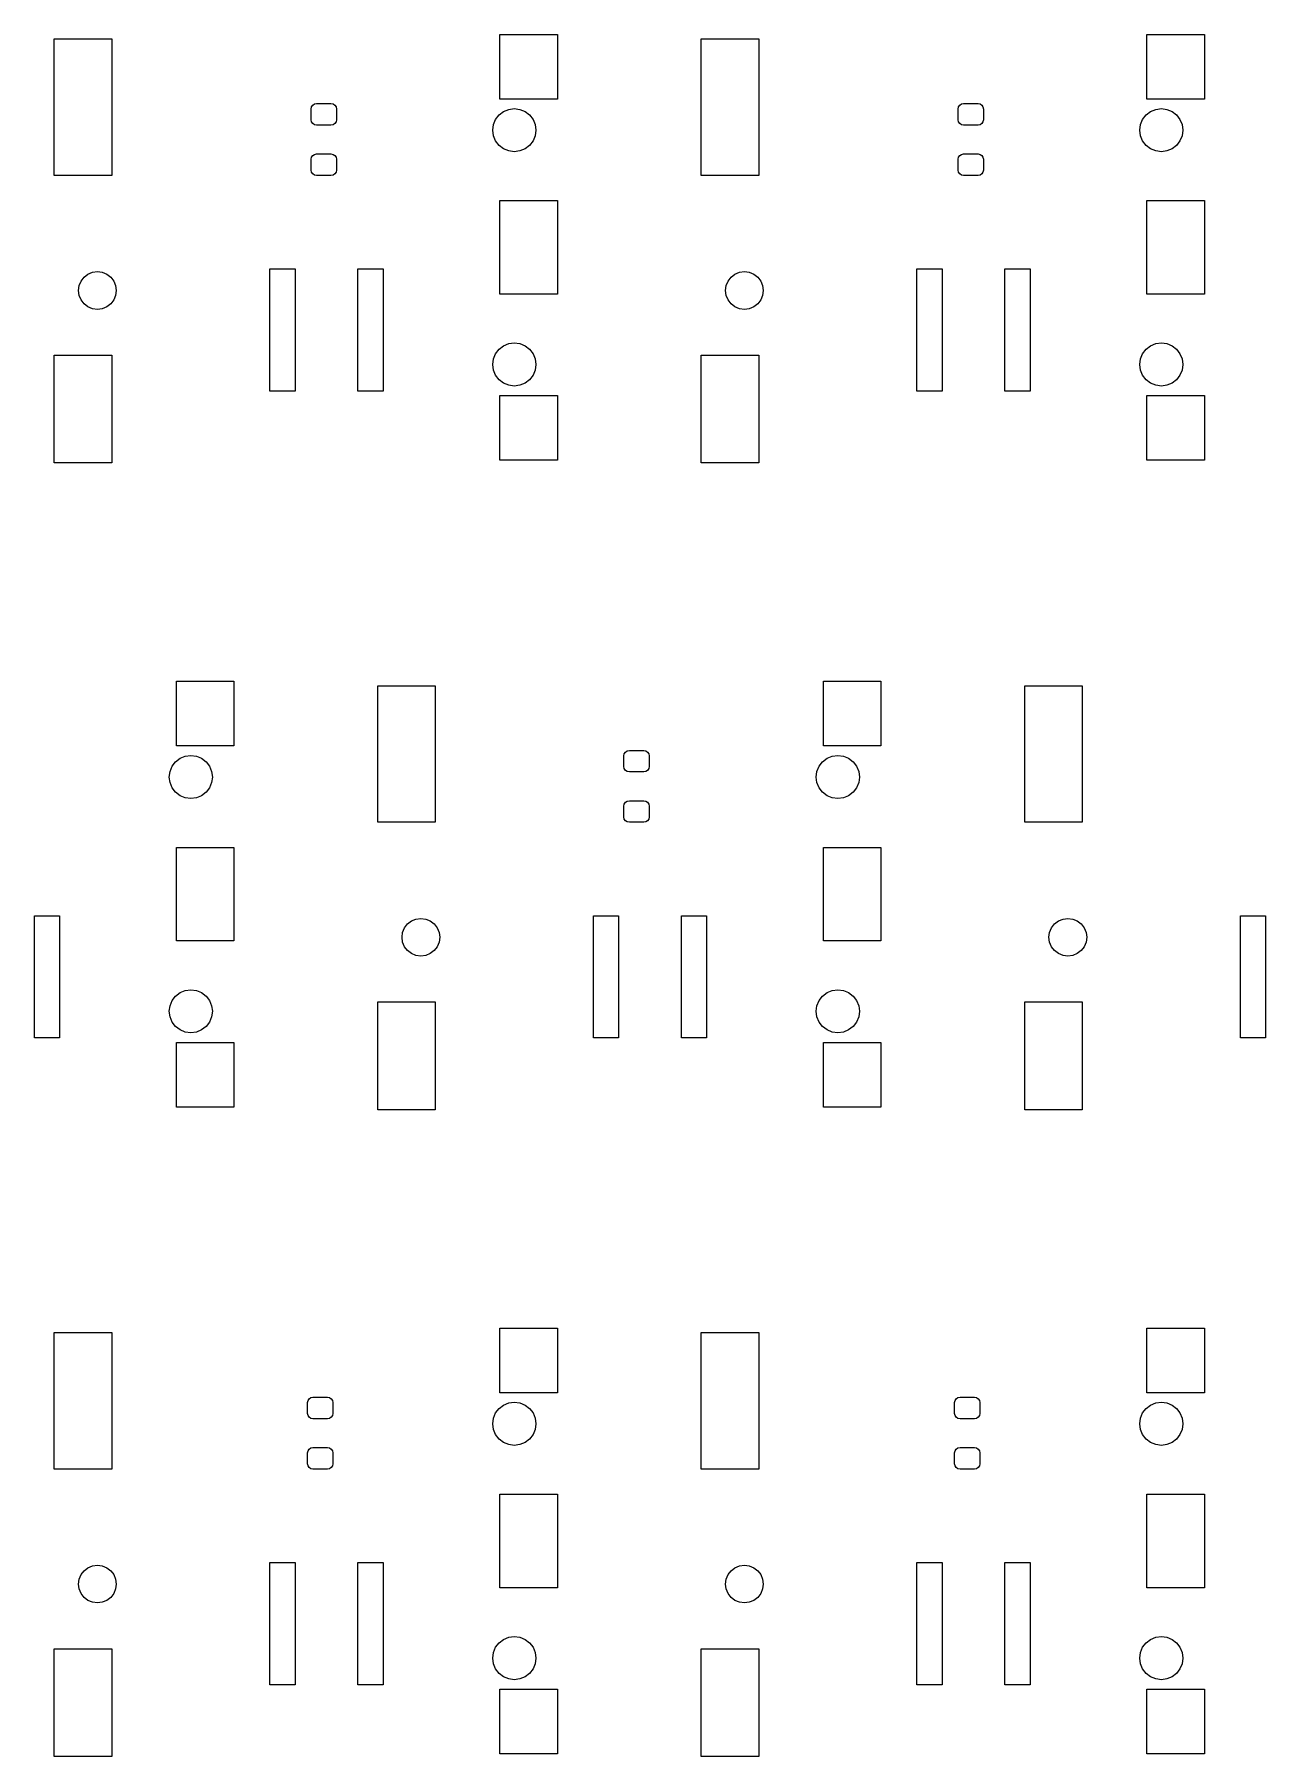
# Model space of a CAD drawing. Extents: x 0.7 to 11, y -6.1 to -1.6.
# Drawn here: x 4.656 to 6.004, y -3.63 to -1.743 of the extents above; entities that cross this region are included whole.
import ezdxf

# ---------------------------------------------------------------- set-up
doc = ezdxf.new("R2010")
doc.units = 0
doc.header["$MEASUREMENT"] = 0
doc.layers.add('BLACK', color=7, linetype='CONTINUOUS')

msp = doc.modelspace()

# ---------------------------------------------------------------- linework, layer by layer
at = {"layer": 'BLACK', "linetype": 'CONTINUOUS'}
for p, q in [((4.6772, -1.8976), (4.6772, -1.748)), ((4.6772, -1.748), (4.7402, -1.748)), ((4.7402, -1.748), (4.7402, -1.8976)), ((5.1654, -1.814), (5.1654, -1.7431)), ((5.1654, -1.7431), (5.2283, -1.7431)), ((5.2283, -1.7431), (5.2283, -1.814)), ((5.3858, -1.8976), (5.3858, -1.748)), ((5.3858, -1.748), (5.4488, -1.748)), ((5.4488, -1.748), (5.4488, -1.8976)), ((5.874, -1.814), (5.874, -1.7431)), ((5.874, -1.7431), (5.937, -1.7431)), ((5.937, -1.7431), (5.937, -1.814)), ((4.9587, -1.8248), (4.9591, -1.8225)), ((4.9587, -1.8366), (4.9587, -1.8248)), ((4.9591, -1.8225), (4.9604, -1.8206)), ((4.9604, -1.8206), (4.9623, -1.8193)), ((4.9623, -1.8193), (4.9646, -1.8189)), ((4.9646, -1.8189), (4.9803, -1.8189)), ((4.9803, -1.8189), (4.9826, -1.8193)), ((4.9826, -1.8193), (4.9845, -1.8206)), ((4.9845, -1.8206), (4.9858, -1.8225)), ((4.9858, -1.8225), (4.9862, -1.8248)), ((4.9862, -1.8248), (4.9862, -1.8366)), ((5.1644, -1.8313), (5.1693, -1.8276)), ((5.2283, -1.814), (5.1654, -1.814)), ((5.1693, -1.8276), (5.175, -1.8252)), ((5.175, -1.8252), (5.1811, -1.8244)), ((5.1811, -1.8244), (5.1872, -1.8252)), ((5.1872, -1.8252), (5.1929, -1.8276)), ((5.1929, -1.8276), (5.1978, -1.8313)), ((5.6673, -1.8248), (5.6678, -1.8225)), ((5.6673, -1.8366), (5.6673, -1.8248)), ((5.6678, -1.8225), (5.6691, -1.8206)), ((5.6691, -1.8206), (5.671, -1.8193)), ((5.671, -1.8193), (5.6732, -1.8189)), ((5.6732, -1.8189), (5.689, -1.8189)), ((5.689, -1.8189), (5.6912, -1.8193)), ((5.6912, -1.8193), (5.6932, -1.8206)), ((5.6932, -1.8206), (5.6944, -1.8225)), ((5.6944, -1.8225), (5.6949, -1.8248)), ((5.6949, -1.8248), (5.6949, -1.8366)), ((5.8731, -1.8313), (5.878, -1.8276)), ((5.937, -1.814), (5.874, -1.814)), ((5.878, -1.8276), (5.8836, -1.8252)), ((5.8836, -1.8252), (5.8898, -1.8244)), ((5.8898, -1.8244), (5.8959, -1.8252)), ((5.8959, -1.8252), (5.9016, -1.8276)), ((5.9016, -1.8276), (5.9065, -1.8313)), ((4.9591, -1.8389), (4.9587, -1.8366)), ((4.9604, -1.8408), (4.9591, -1.8389)), ((4.9623, -1.8421), (4.9604, -1.8408)), ((4.9646, -1.8425), (4.9623, -1.8421)), ((4.9803, -1.8425), (4.9646, -1.8425)), ((4.9826, -1.8421), (4.9803, -1.8425)), ((4.9845, -1.8408), (4.9826, -1.8421)), ((4.9858, -1.8389), (4.9845, -1.8408)), ((4.9862, -1.8366), (4.9858, -1.8389)), ((5.1575, -1.848), (5.1583, -1.8419)), ((5.1583, -1.8541), (5.1575, -1.848)), ((5.1583, -1.8419), (5.1606, -1.8362)), ((5.1606, -1.8362), (5.1644, -1.8313)), ((5.1978, -1.8313), (5.2016, -1.8362)), ((5.2016, -1.8362), (5.2039, -1.8419)), ((5.2039, -1.8419), (5.2047, -1.848)), ((5.2047, -1.848), (5.2039, -1.8541)), ((5.6678, -1.8389), (5.6673, -1.8366)), ((5.6691, -1.8408), (5.6678, -1.8389)), ((5.671, -1.8421), (5.6691, -1.8408)), ((5.6732, -1.8425), (5.671, -1.8421)), ((5.689, -1.8425), (5.6732, -1.8425)), ((5.6912, -1.8421), (5.689, -1.8425)), ((5.6932, -1.8408), (5.6912, -1.8421)), ((5.6944, -1.8389), (5.6932, -1.8408)), ((5.6949, -1.8366), (5.6944, -1.8389)), ((5.8661, -1.848), (5.8669, -1.8419)), ((5.8669, -1.8541), (5.8661, -1.848)), ((5.8669, -1.8419), (5.8693, -1.8362)), ((5.8693, -1.8362), (5.8731, -1.8313)), ((5.9065, -1.8313), (5.9102, -1.8362)), ((5.9102, -1.8362), (5.9126, -1.8419)), ((5.9126, -1.8419), (5.9134, -1.848)), ((5.9134, -1.848), (5.9126, -1.8541)), ((5.1606, -1.8598), (5.1583, -1.8541)), ((5.1644, -1.8647), (5.1606, -1.8598)), ((5.1693, -1.8685), (5.1644, -1.8647)), ((5.1978, -1.8647), (5.1929, -1.8685)), ((5.2016, -1.8598), (5.1978, -1.8647)), ((5.2039, -1.8541), (5.2016, -1.8598)), ((5.8693, -1.8598), (5.8669, -1.8541)), ((5.8731, -1.8647), (5.8693, -1.8598)), ((5.878, -1.8685), (5.8731, -1.8647)), ((5.9065, -1.8647), (5.9016, -1.8685)), ((5.9102, -1.8598), (5.9065, -1.8647)), ((5.9126, -1.8541), (5.9102, -1.8598)), ((4.9587, -1.8799), (4.9591, -1.8777)), ((4.9587, -1.8917), (4.9587, -1.8799)), ((4.9591, -1.8777), (4.9604, -1.8757)), ((4.9604, -1.8757), (4.9623, -1.8745)), ((4.9623, -1.8745), (4.9646, -1.874)), ((4.9646, -1.874), (4.9803, -1.874)), ((4.9803, -1.874), (4.9826, -1.8745)), ((4.9826, -1.8745), (4.9845, -1.8757)), ((4.9845, -1.8757), (4.9858, -1.8777)), ((4.9858, -1.8777), (4.9862, -1.8799)), ((4.9862, -1.8799), (4.9862, -1.8917)), ((5.175, -1.8708), (5.1693, -1.8685)), ((5.1811, -1.8717), (5.175, -1.8708)), ((5.1872, -1.8708), (5.1811, -1.8717)), ((5.1929, -1.8685), (5.1872, -1.8708)), ((5.6673, -1.8799), (5.6678, -1.8777)), ((5.6673, -1.8917), (5.6673, -1.8799)), ((5.6678, -1.8777), (5.6691, -1.8757)), ((5.6691, -1.8757), (5.671, -1.8745)), ((5.671, -1.8745), (5.6732, -1.874)), ((5.6732, -1.874), (5.689, -1.874)), ((5.689, -1.874), (5.6912, -1.8745)), ((5.6912, -1.8745), (5.6932, -1.8757)), ((5.6932, -1.8757), (5.6944, -1.8777)), ((5.6944, -1.8777), (5.6949, -1.8799)), ((5.6949, -1.8799), (5.6949, -1.8917)), ((5.8836, -1.8708), (5.878, -1.8685)), ((5.8898, -1.8717), (5.8836, -1.8708)), ((5.8959, -1.8708), (5.8898, -1.8717)), ((5.9016, -1.8685), (5.8959, -1.8708)), ((4.7402, -1.8976), (4.6772, -1.8976)), ((4.9591, -1.894), (4.9587, -1.8917)), ((4.9604, -1.8959), (4.9591, -1.894)), ((4.9623, -1.8972), (4.9604, -1.8959)), ((4.9646, -1.8976), (4.9623, -1.8972)), ((4.9803, -1.8976), (4.9646, -1.8976)), ((4.9826, -1.8972), (4.9803, -1.8976)), ((4.9845, -1.8959), (4.9826, -1.8972)), ((4.9858, -1.894), (4.9845, -1.8959)), ((4.9862, -1.8917), (4.9858, -1.894)), ((5.4488, -1.8976), (5.3858, -1.8976)), ((5.6678, -1.894), (5.6673, -1.8917)), ((5.6691, -1.8959), (5.6678, -1.894)), ((5.671, -1.8972), (5.6691, -1.8959)), ((5.6732, -1.8976), (5.671, -1.8972)), ((5.689, -1.8976), (5.6732, -1.8976)), ((5.6912, -1.8972), (5.689, -1.8976)), ((5.6932, -1.8959), (5.6912, -1.8972)), ((5.6944, -1.894), (5.6932, -1.8959)), ((5.6949, -1.8917), (5.6944, -1.894)), ((5.1654, -2.0276), (5.1654, -1.9252)), ((5.1654, -1.9252), (5.2283, -1.9252)), ((5.2283, -1.9252), (5.2283, -2.0276)), ((5.874, -2.0276), (5.874, -1.9252)), ((5.874, -1.9252), (5.937, -1.9252)), ((5.937, -1.9252), (5.937, -2.0276)), ((4.9134, -2.1339), (4.9134, -2)), ((4.9134, -2), (4.9409, -2)), ((4.9409, -2), (4.9409, -2.1339)), ((5.0098, -2.1339), (5.0098, -2)), ((5.0098, -2), (5.0374, -2)), ((5.0374, -2), (5.0374, -2.1339)), ((5.622, -2.1339), (5.622, -2)), ((5.622, -2), (5.6496, -2)), ((5.6496, -2), (5.6496, -2.1339)), ((5.7185, -2.1339), (5.7185, -2)), ((5.7185, -2), (5.7461, -2)), ((5.7461, -2), (5.7461, -2.1339)), ((4.7037, -2.0236), (4.7044, -2.0183)), ((4.7044, -2.0183), (4.7065, -2.0133)), ((4.7065, -2.0133), (4.7098, -2.009)), ((4.7098, -2.009), (4.7141, -2.0057)), ((4.7141, -2.0057), (4.7191, -2.0037)), ((4.7191, -2.0037), (4.7244, -2.003)), ((4.7244, -2.003), (4.7298, -2.0037)), ((4.7298, -2.0037), (4.7347, -2.0057)), ((4.7347, -2.0057), (4.739, -2.009)), ((4.739, -2.009), (4.7423, -2.0133)), ((4.7423, -2.0133), (4.7444, -2.0183)), ((4.7444, -2.0183), (4.7451, -2.0236)), ((5.4124, -2.0236), (5.4131, -2.0183)), ((5.4131, -2.0183), (5.4152, -2.0133)), ((5.4152, -2.0133), (5.4185, -2.009)), ((5.4185, -2.009), (5.4227, -2.0057)), ((5.4227, -2.0057), (5.4277, -2.0037)), ((5.4277, -2.0037), (5.4331, -2.003)), ((5.4331, -2.003), (5.4384, -2.0037)), ((5.4384, -2.0037), (5.4434, -2.0057)), ((5.4434, -2.0057), (5.4477, -2.009)), ((5.4477, -2.009), (5.451, -2.0133)), ((5.451, -2.0133), (5.453, -2.0183)), ((5.453, -2.0183), (5.4537, -2.0236)), ((4.7044, -2.029), (4.7037, -2.0236)), ((4.7065, -2.034), (4.7044, -2.029)), ((4.7098, -2.0382), (4.7065, -2.034)), ((4.7423, -2.034), (4.739, -2.0382)), ((4.7444, -2.029), (4.7423, -2.034)), ((4.7451, -2.0236), (4.7444, -2.029)), ((5.2283, -2.0276), (5.1654, -2.0276)), ((5.4131, -2.029), (5.4124, -2.0236)), ((5.4152, -2.034), (5.4131, -2.029)), ((5.4185, -2.0382), (5.4152, -2.034)), ((5.451, -2.034), (5.4477, -2.0382)), ((5.453, -2.029), (5.451, -2.034)), ((5.4537, -2.0236), (5.453, -2.029)), ((5.937, -2.0276), (5.874, -2.0276)), ((4.7141, -2.0415), (4.7098, -2.0382)), ((4.7191, -2.0436), (4.7141, -2.0415)), ((4.7244, -2.0443), (4.7191, -2.0436)), ((4.7298, -2.0436), (4.7244, -2.0443)), ((4.7347, -2.0415), (4.7298, -2.0436)), ((4.739, -2.0382), (4.7347, -2.0415)), ((5.4227, -2.0415), (5.4185, -2.0382)), ((5.4277, -2.0436), (5.4227, -2.0415)), ((5.4331, -2.0443), (5.4277, -2.0436)), ((5.4384, -2.0436), (5.4331, -2.0443)), ((5.4434, -2.0415), (5.4384, -2.0436)), ((5.4477, -2.0382), (5.4434, -2.0415)), ((5.1583, -2.0986), (5.1606, -2.0929)), ((5.1606, -2.0929), (5.1644, -2.088)), ((5.1644, -2.088), (5.1693, -2.0843)), ((5.1693, -2.0843), (5.175, -2.0819)), ((5.175, -2.0819), (5.1811, -2.0811)), ((5.1811, -2.0811), (5.1872, -2.0819)), ((5.1872, -2.0819), (5.1929, -2.0843)), ((5.1929, -2.0843), (5.1978, -2.088)), ((5.1978, -2.088), (5.2016, -2.0929)), ((5.2016, -2.0929), (5.2039, -2.0986)), ((5.8669, -2.0986), (5.8693, -2.0929)), ((5.8693, -2.0929), (5.8731, -2.088)), ((5.8731, -2.088), (5.878, -2.0843)), ((5.878, -2.0843), (5.8836, -2.0819)), ((5.8836, -2.0819), (5.8898, -2.0811)), ((5.8898, -2.0811), (5.8959, -2.0819)), ((5.8959, -2.0819), (5.9016, -2.0843)), ((5.9016, -2.0843), (5.9065, -2.088)), ((5.9065, -2.088), (5.9102, -2.0929)), ((5.9102, -2.0929), (5.9126, -2.0986)), ((4.6772, -2.2126), (4.6772, -2.0945)), ((4.6772, -2.0945), (4.7402, -2.0945)), ((4.7402, -2.0945), (4.7402, -2.2126)), ((5.1575, -2.1047), (5.1583, -2.0986)), ((5.1583, -2.1108), (5.1575, -2.1047)), ((5.1606, -2.1165), (5.1583, -2.1108)), ((5.2039, -2.1108), (5.2016, -2.1165)), ((5.2039, -2.0986), (5.2047, -2.1047)), ((5.2047, -2.1047), (5.2039, -2.1108)), ((5.3858, -2.2126), (5.3858, -2.0945)), ((5.3858, -2.0945), (5.4488, -2.0945)), ((5.4488, -2.0945), (5.4488, -2.2126)), ((5.8661, -2.1047), (5.8669, -2.0986)), ((5.8669, -2.1108), (5.8661, -2.1047)), ((5.8693, -2.1165), (5.8669, -2.1108)), ((5.9126, -2.1108), (5.9102, -2.1165)), ((5.9126, -2.0986), (5.9134, -2.1047)), ((5.9134, -2.1047), (5.9126, -2.1108)), ((5.1644, -2.1214), (5.1606, -2.1165)), ((5.1693, -2.1252), (5.1644, -2.1214)), ((5.175, -2.1275), (5.1693, -2.1252)), ((5.1811, -2.1283), (5.175, -2.1275)), ((5.1872, -2.1275), (5.1811, -2.1283)), ((5.1929, -2.1252), (5.1872, -2.1275)), ((5.1978, -2.1214), (5.1929, -2.1252)), ((5.2016, -2.1165), (5.1978, -2.1214)), ((5.8731, -2.1214), (5.8693, -2.1165)), ((5.878, -2.1252), (5.8731, -2.1214)), ((5.8836, -2.1275), (5.878, -2.1252)), ((5.8898, -2.1283), (5.8836, -2.1275)), ((5.8959, -2.1275), (5.8898, -2.1283)), ((5.9016, -2.1252), (5.8959, -2.1275)), ((5.9065, -2.1214), (5.9016, -2.1252)), ((5.9102, -2.1165), (5.9065, -2.1214)), ((4.9409, -2.1339), (4.9134, -2.1339)), ((5.0374, -2.1339), (5.0098, -2.1339)), ((5.1654, -2.2096), (5.1654, -2.1388)), ((5.1654, -2.1388), (5.2283, -2.1388)), ((5.2283, -2.1388), (5.2283, -2.2096)), ((5.6496, -2.1339), (5.622, -2.1339)), ((5.7461, -2.1339), (5.7185, -2.1339)), ((5.874, -2.2096), (5.874, -2.1388)), ((5.874, -2.1388), (5.937, -2.1388)), ((5.937, -2.1388), (5.937, -2.2096)), ((4.7402, -2.2126), (4.6772, -2.2126)), ((5.2283, -2.2096), (5.1654, -2.2096)), ((5.4488, -2.2126), (5.3858, -2.2126)), ((5.937, -2.2096), (5.874, -2.2096)), ((4.811, -2.5226), (4.811, -2.4518)), ((4.811, -2.4518), (4.874, -2.4518)), ((4.874, -2.4518), (4.874, -2.5226)), ((5.5197, -2.5226), (5.5197, -2.4518)), ((5.5197, -2.4518), (5.5827, -2.4518)), ((5.5827, -2.4518), (5.5827, -2.5226)), ((5.0315, -2.6063), (5.0315, -2.4567)), ((5.0315, -2.4567), (5.0945, -2.4567)), ((5.0945, -2.4567), (5.0945, -2.6063)), ((5.7402, -2.6063), (5.7402, -2.4567)), ((5.7402, -2.4567), (5.8031, -2.4567)), ((5.8031, -2.4567), (5.8031, -2.6063)), ((4.874, -2.5226), (4.811, -2.5226)), ((5.3029, -2.5293), (5.3048, -2.528)), ((5.3048, -2.528), (5.3071, -2.5276)), ((5.3071, -2.5276), (5.3228, -2.5276)), ((5.3228, -2.5276), (5.3251, -2.528)), ((5.3251, -2.528), (5.327, -2.5293)), ((5.5827, -2.5226), (5.5197, -2.5226)), ((4.804, -2.5506), (4.8063, -2.5449)), ((4.8063, -2.5449), (4.8101, -2.54)), ((4.8101, -2.54), (4.815, -2.5362)), ((4.815, -2.5362), (4.8207, -2.5339)), ((4.8207, -2.5339), (4.8268, -2.5331)), ((4.8268, -2.5331), (4.8329, -2.5339)), ((4.8329, -2.5339), (4.8386, -2.5362)), ((4.8386, -2.5362), (4.8435, -2.54)), ((4.8435, -2.54), (4.8472, -2.5449)), ((4.8472, -2.5449), (4.8496, -2.5506)), ((5.3012, -2.5335), (5.3016, -2.5312)), ((5.3012, -2.5453), (5.3012, -2.5335)), ((5.3016, -2.5475), (5.3012, -2.5453)), ((5.3016, -2.5312), (5.3029, -2.5293)), ((5.327, -2.5293), (5.3283, -2.5312)), ((5.3283, -2.5312), (5.3287, -2.5335)), ((5.3287, -2.5453), (5.3283, -2.5475)), ((5.3287, -2.5335), (5.3287, -2.5453)), ((5.5126, -2.5506), (5.515, -2.5449)), ((5.515, -2.5449), (5.5187, -2.54)), ((5.5187, -2.54), (5.5236, -2.5362)), ((5.5236, -2.5362), (5.5293, -2.5339)), ((5.5293, -2.5339), (5.5354, -2.5331)), ((5.5354, -2.5331), (5.5415, -2.5339)), ((5.5415, -2.5339), (5.5472, -2.5362)), ((5.5472, -2.5362), (5.5521, -2.54)), ((5.5521, -2.54), (5.5559, -2.5449)), ((5.5559, -2.5449), (5.5583, -2.5506)), ((4.8031, -2.5567), (4.804, -2.5506)), ((4.804, -2.5628), (4.8031, -2.5567)), ((4.8063, -2.5685), (4.804, -2.5628)), ((4.8496, -2.5628), (4.8472, -2.5685)), ((4.8496, -2.5506), (4.8504, -2.5567)), ((4.8504, -2.5567), (4.8496, -2.5628)), ((5.3029, -2.5495), (5.3016, -2.5475)), ((5.3048, -2.5507), (5.3029, -2.5495)), ((5.3071, -2.5512), (5.3048, -2.5507)), ((5.3228, -2.5512), (5.3071, -2.5512)), ((5.3251, -2.5507), (5.3228, -2.5512)), ((5.327, -2.5495), (5.3251, -2.5507)), ((5.3283, -2.5475), (5.327, -2.5495)), ((5.5118, -2.5567), (5.5126, -2.5506)), ((5.5126, -2.5628), (5.5118, -2.5567)), ((5.515, -2.5685), (5.5126, -2.5628)), ((5.5583, -2.5628), (5.5559, -2.5685)), ((5.5583, -2.5506), (5.5591, -2.5567)), ((5.5591, -2.5567), (5.5583, -2.5628)), ((4.8101, -2.5734), (4.8063, -2.5685)), ((4.815, -2.5772), (4.8101, -2.5734)), ((4.8207, -2.5795), (4.815, -2.5772)), ((4.8268, -2.5803), (4.8207, -2.5795)), ((4.8329, -2.5795), (4.8268, -2.5803)), ((4.8386, -2.5772), (4.8329, -2.5795)), ((4.8435, -2.5734), (4.8386, -2.5772)), ((4.8472, -2.5685), (4.8435, -2.5734)), ((5.3016, -2.5863), (5.3029, -2.5844)), ((5.3029, -2.5844), (5.3048, -2.5831)), ((5.3048, -2.5831), (5.3071, -2.5827)), ((5.3071, -2.5827), (5.3228, -2.5827)), ((5.3228, -2.5827), (5.3251, -2.5831)), ((5.3251, -2.5831), (5.327, -2.5844)), ((5.327, -2.5844), (5.3283, -2.5863)), ((5.5187, -2.5734), (5.515, -2.5685)), ((5.5236, -2.5772), (5.5187, -2.5734)), ((5.5293, -2.5795), (5.5236, -2.5772)), ((5.5354, -2.5803), (5.5293, -2.5795)), ((5.5415, -2.5795), (5.5354, -2.5803)), ((5.5472, -2.5772), (5.5415, -2.5795)), ((5.5521, -2.5734), (5.5472, -2.5772)), ((5.5559, -2.5685), (5.5521, -2.5734)), ((5.3012, -2.5886), (5.3016, -2.5863)), ((5.3012, -2.6004), (5.3012, -2.5886)), ((5.3016, -2.6027), (5.3012, -2.6004)), ((5.3029, -2.6046), (5.3016, -2.6027)), ((5.3283, -2.6027), (5.327, -2.6046)), ((5.3283, -2.5863), (5.3287, -2.5886)), ((5.3287, -2.6004), (5.3283, -2.6027)), ((5.3287, -2.5886), (5.3287, -2.6004)), ((5.0945, -2.6063), (5.0315, -2.6063)), ((5.3048, -2.6058), (5.3029, -2.6046)), ((5.3071, -2.6063), (5.3048, -2.6058)), ((5.3228, -2.6063), (5.3071, -2.6063)), ((5.3251, -2.6058), (5.3228, -2.6063)), ((5.327, -2.6046), (5.3251, -2.6058)), ((5.8031, -2.6063), (5.7402, -2.6063)), ((4.811, -2.7362), (4.811, -2.6339)), ((4.811, -2.6339), (4.874, -2.6339)), ((4.874, -2.6339), (4.874, -2.7362)), ((5.5197, -2.7362), (5.5197, -2.6339)), ((5.5197, -2.6339), (5.5827, -2.6339)), ((5.5827, -2.6339), (5.5827, -2.7362)), ((4.6555, -2.8425), (4.6555, -2.7087)), ((4.6555, -2.7087), (4.6831, -2.7087)), ((4.6831, -2.7087), (4.6831, -2.8425)), ((5.0641, -2.7177), (5.0684, -2.7144)), ((5.0684, -2.7144), (5.0734, -2.7123)), ((5.0734, -2.7123), (5.0787, -2.7116)), ((5.0787, -2.7116), (5.0841, -2.7123)), ((5.0841, -2.7123), (5.0891, -2.7144)), ((5.0891, -2.7144), (5.0934, -2.7177)), ((5.2677, -2.8425), (5.2677, -2.7087)), ((5.2677, -2.7087), (5.2953, -2.7087)), ((5.2953, -2.7087), (5.2953, -2.8425)), ((5.3642, -2.8425), (5.3642, -2.7087)), ((5.3642, -2.7087), (5.3917, -2.7087)), ((5.3917, -2.7087), (5.3917, -2.8425)), ((5.7728, -2.7177), (5.7771, -2.7144)), ((5.7771, -2.7144), (5.7821, -2.7123)), ((5.7821, -2.7123), (5.7874, -2.7116)), ((5.7874, -2.7116), (5.7928, -2.7123)), ((5.7928, -2.7123), (5.7977, -2.7144)), ((5.7977, -2.7144), (5.802, -2.7177)), ((5.9764, -2.8425), (5.9764, -2.7087)), ((5.9764, -2.7087), (6.0039, -2.7087)), ((6.0039, -2.7087), (6.0039, -2.8425)), ((5.0581, -2.7323), (5.0588, -2.7269)), ((5.0588, -2.7376), (5.0581, -2.7323)), ((5.0588, -2.7269), (5.0608, -2.7219)), ((5.0608, -2.7219), (5.0641, -2.7177)), ((5.0934, -2.7177), (5.0966, -2.7219)), ((5.0966, -2.7219), (5.0987, -2.7269)), ((5.0987, -2.7269), (5.0994, -2.7323)), ((5.0994, -2.7323), (5.0987, -2.7376)), ((5.7667, -2.7323), (5.7674, -2.7269)), ((5.7674, -2.7376), (5.7667, -2.7323)), ((5.7674, -2.7269), (5.7695, -2.7219)), ((5.7695, -2.7219), (5.7728, -2.7177)), ((5.802, -2.7177), (5.8053, -2.7219)), ((5.8053, -2.7219), (5.8074, -2.7269)), ((5.8074, -2.7269), (5.8081, -2.7323)), ((5.8081, -2.7323), (5.8074, -2.7376)), ((4.874, -2.7362), (4.811, -2.7362)), ((5.0608, -2.7426), (5.0588, -2.7376)), ((5.0641, -2.7469), (5.0608, -2.7426)), ((5.0684, -2.7502), (5.0641, -2.7469)), ((5.0734, -2.7522), (5.0684, -2.7502)), ((5.0787, -2.753), (5.0734, -2.7522)), ((5.0841, -2.7522), (5.0787, -2.753)), ((5.0891, -2.7502), (5.0841, -2.7522)), ((5.0934, -2.7469), (5.0891, -2.7502)), ((5.0966, -2.7426), (5.0934, -2.7469)), ((5.0987, -2.7376), (5.0966, -2.7426)), ((5.5827, -2.7362), (5.5197, -2.7362)), ((5.7695, -2.7426), (5.7674, -2.7376)), ((5.7728, -2.7469), (5.7695, -2.7426)), ((5.7771, -2.7502), (5.7728, -2.7469)), ((5.7821, -2.7522), (5.7771, -2.7502)), ((5.7874, -2.753), (5.7821, -2.7522)), ((5.7928, -2.7522), (5.7874, -2.753)), ((5.7977, -2.7502), (5.7928, -2.7522)), ((5.802, -2.7469), (5.7977, -2.7502)), ((5.8053, -2.7426), (5.802, -2.7469)), ((5.8074, -2.7376), (5.8053, -2.7426)), ((4.815, -2.7929), (4.8207, -2.7906)), ((4.8207, -2.7906), (4.8268, -2.7898)), ((4.8268, -2.7898), (4.8329, -2.7906)), ((4.8329, -2.7906), (4.8386, -2.7929)), ((5.5236, -2.7929), (5.5293, -2.7906)), ((5.5293, -2.7906), (5.5354, -2.7898)), ((5.5354, -2.7898), (5.5415, -2.7906)), ((5.5415, -2.7906), (5.5472, -2.7929)), ((4.8031, -2.8134), (4.804, -2.8073)), ((4.804, -2.8073), (4.8063, -2.8016)), ((4.8063, -2.8016), (4.8101, -2.7967)), ((4.8101, -2.7967), (4.815, -2.7929)), ((4.8386, -2.7929), (4.8435, -2.7967)), ((4.8435, -2.7967), (4.8472, -2.8016)), ((4.8472, -2.8016), (4.8496, -2.8073)), ((4.8496, -2.8073), (4.8504, -2.8134)), ((5.0315, -2.9213), (5.0315, -2.8031)), ((5.0315, -2.8031), (5.0945, -2.8031)), ((5.0945, -2.8031), (5.0945, -2.9213)), ((5.5118, -2.8134), (5.5126, -2.8073)), ((5.5126, -2.8073), (5.515, -2.8016)), ((5.515, -2.8016), (5.5187, -2.7967)), ((5.5187, -2.7967), (5.5236, -2.7929)), ((5.5472, -2.7929), (5.5521, -2.7967)), ((5.5521, -2.7967), (5.5559, -2.8016)), ((5.5559, -2.8016), (5.5583, -2.8073)), ((5.5583, -2.8073), (5.5591, -2.8134)), ((5.7402, -2.9213), (5.7402, -2.8031)), ((5.7402, -2.8031), (5.8031, -2.8031)), ((5.8031, -2.8031), (5.8031, -2.9213)), ((4.804, -2.8195), (4.8031, -2.8134)), ((4.8063, -2.8252), (4.804, -2.8195)), ((4.8101, -2.8301), (4.8063, -2.8252)), ((4.815, -2.8338), (4.8101, -2.8301)), ((4.8435, -2.8301), (4.8386, -2.8338)), ((4.8472, -2.8252), (4.8435, -2.8301)), ((4.8496, -2.8195), (4.8472, -2.8252)), ((4.8504, -2.8134), (4.8496, -2.8195)), ((5.5126, -2.8195), (5.5118, -2.8134)), ((5.515, -2.8252), (5.5126, -2.8195)), ((5.5187, -2.8301), (5.515, -2.8252)), ((5.5236, -2.8338), (5.5187, -2.8301)), ((5.5521, -2.8301), (5.5472, -2.8338)), ((5.5559, -2.8252), (5.5521, -2.8301)), ((5.5583, -2.8195), (5.5559, -2.8252)), ((5.5591, -2.8134), (5.5583, -2.8195)), ((4.6831, -2.8425), (4.6555, -2.8425)), ((4.811, -2.9183), (4.811, -2.8474)), ((4.811, -2.8474), (4.874, -2.8474)), ((4.8207, -2.8362), (4.815, -2.8338)), ((4.8268, -2.837), (4.8207, -2.8362)), ((4.8329, -2.8362), (4.8268, -2.837)), ((4.8386, -2.8338), (4.8329, -2.8362)), ((4.874, -2.8474), (4.874, -2.9183)), ((5.2953, -2.8425), (5.2677, -2.8425)), ((5.3917, -2.8425), (5.3642, -2.8425)), ((5.5197, -2.9183), (5.5197, -2.8474)), ((5.5197, -2.8474), (5.5827, -2.8474)), ((5.5293, -2.8362), (5.5236, -2.8338)), ((5.5354, -2.837), (5.5293, -2.8362)), ((5.5415, -2.8362), (5.5354, -2.837)), ((5.5472, -2.8338), (5.5415, -2.8362)), ((5.5827, -2.8474), (5.5827, -2.9183)), ((6.0039, -2.8425), (5.9764, -2.8425)), ((4.874, -2.9183), (4.811, -2.9183)), ((5.0945, -2.9213), (5.0315, -2.9213)), ((5.5827, -2.9183), (5.5197, -2.9183)), ((5.8031, -2.9213), (5.7402, -2.9213)), ((4.6772, -3.315), (4.6772, -3.1654)), ((4.6772, -3.1654), (4.7402, -3.1654)), ((4.7402, -3.1654), (4.7402, -3.315)), ((5.1654, -3.2313), (5.1654, -3.1604)), ((5.1654, -3.1604), (5.2283, -3.1604)), ((5.2283, -3.1604), (5.2283, -3.2313)), ((5.3858, -3.315), (5.3858, -3.1654)), ((5.3858, -3.1654), (5.4488, -3.1654)), ((5.4488, -3.1654), (5.4488, -3.315)), ((5.874, -3.2313), (5.874, -3.1604)), ((5.874, -3.1604), (5.937, -3.1604)), ((5.937, -3.1604), (5.937, -3.2313)), ((4.9547, -3.2421), (4.9552, -3.2399)), ((4.9547, -3.2539), (4.9547, -3.2421)), ((4.9552, -3.2399), (4.9565, -3.238)), ((4.9565, -3.238), (4.9584, -3.2367)), ((4.9584, -3.2367), (4.9606, -3.2362)), ((4.9606, -3.2362), (4.9764, -3.2362)), ((4.9764, -3.2362), (4.9786, -3.2367)), ((4.9786, -3.2367), (4.9806, -3.238)), ((4.9806, -3.238), (4.9818, -3.2399)), ((4.9818, -3.2399), (4.9823, -3.2421)), ((4.9823, -3.2421), (4.9823, -3.2539)), ((5.1644, -3.2487), (5.1693, -3.2449)), ((5.2283, -3.2313), (5.1654, -3.2313)), ((5.1693, -3.2449), (5.175, -3.2425)), ((5.175, -3.2425), (5.1811, -3.2417)), ((5.1811, -3.2417), (5.1872, -3.2425)), ((5.1872, -3.2425), (5.1929, -3.2449)), ((5.1929, -3.2449), (5.1978, -3.2487)), ((5.6634, -3.2421), (5.6638, -3.2399)), ((5.6634, -3.2539), (5.6634, -3.2421)), ((5.6638, -3.2399), (5.6651, -3.238)), ((5.6651, -3.238), (5.667, -3.2367)), ((5.667, -3.2367), (5.6693, -3.2362)), ((5.6693, -3.2362), (5.685, -3.2362)), ((5.685, -3.2362), (5.6873, -3.2367)), ((5.6873, -3.2367), (5.6892, -3.238)), ((5.6892, -3.238), (5.6905, -3.2399)), ((5.6905, -3.2399), (5.6909, -3.2421)), ((5.6909, -3.2421), (5.6909, -3.2539)), ((5.8731, -3.2487), (5.878, -3.2449)), ((5.937, -3.2313), (5.874, -3.2313)), ((5.878, -3.2449), (5.8836, -3.2425)), ((5.8836, -3.2425), (5.8898, -3.2417)), ((5.8898, -3.2417), (5.8959, -3.2425)), ((5.8959, -3.2425), (5.9016, -3.2449)), ((5.9016, -3.2449), (5.9065, -3.2487)), ((4.9552, -3.2562), (4.9547, -3.2539)), ((4.9565, -3.2581), (4.9552, -3.2562)), ((4.9584, -3.2594), (4.9565, -3.2581)), ((4.9606, -3.2598), (4.9584, -3.2594)), ((4.9764, -3.2598), (4.9606, -3.2598)), ((4.9786, -3.2594), (4.9764, -3.2598)), ((4.9806, -3.2581), (4.9786, -3.2594)), ((4.9818, -3.2562), (4.9806, -3.2581)), ((4.9823, -3.2539), (4.9818, -3.2562)), ((5.1575, -3.2654), (5.1583, -3.2592)), ((5.1583, -3.2592), (5.1606, -3.2535)), ((5.1606, -3.2535), (5.1644, -3.2487)), ((5.1978, -3.2487), (5.2016, -3.2535)), ((5.2016, -3.2535), (5.2039, -3.2592)), ((5.2039, -3.2592), (5.2047, -3.2654)), ((5.6638, -3.2562), (5.6634, -3.2539)), ((5.6651, -3.2581), (5.6638, -3.2562)), ((5.667, -3.2594), (5.6651, -3.2581)), ((5.6693, -3.2598), (5.667, -3.2594)), ((5.685, -3.2598), (5.6693, -3.2598)), ((5.6873, -3.2594), (5.685, -3.2598)), ((5.6892, -3.2581), (5.6873, -3.2594)), ((5.6905, -3.2562), (5.6892, -3.2581)), ((5.6909, -3.2539), (5.6905, -3.2562)), ((5.8661, -3.2654), (5.8669, -3.2592)), ((5.8669, -3.2592), (5.8693, -3.2535)), ((5.8693, -3.2535), (5.8731, -3.2487)), ((5.9065, -3.2487), (5.9102, -3.2535)), ((5.9102, -3.2535), (5.9126, -3.2592)), ((5.9126, -3.2592), (5.9134, -3.2654)), ((5.1583, -3.2715), (5.1575, -3.2654)), ((5.1606, -3.2772), (5.1583, -3.2715)), ((5.1644, -3.2821), (5.1606, -3.2772)), ((5.1693, -3.2858), (5.1644, -3.2821)), ((5.1978, -3.2821), (5.1929, -3.2858)), ((5.2016, -3.2772), (5.1978, -3.2821)), ((5.2039, -3.2715), (5.2016, -3.2772)), ((5.2047, -3.2654), (5.2039, -3.2715)), ((5.8669, -3.2715), (5.8661, -3.2654)), ((5.8693, -3.2772), (5.8669, -3.2715)), ((5.8731, -3.2821), (5.8693, -3.2772)), ((5.878, -3.2858), (5.8731, -3.2821)), ((5.9065, -3.2821), (5.9016, -3.2858)), ((5.9102, -3.2772), (5.9065, -3.2821)), ((5.9126, -3.2715), (5.9102, -3.2772)), ((5.9134, -3.2654), (5.9126, -3.2715)), ((4.9547, -3.2972), (4.9552, -3.295)), ((4.9547, -3.3091), (4.9547, -3.2972)), ((4.9552, -3.295), (4.9565, -3.2931)), ((4.9565, -3.2931), (4.9584, -3.2918)), ((4.9584, -3.2918), (4.9606, -3.2913)), ((4.9606, -3.2913), (4.9764, -3.2913)), ((4.9764, -3.2913), (4.9786, -3.2918)), ((4.9786, -3.2918), (4.9806, -3.2931)), ((4.9806, -3.2931), (4.9818, -3.295)), ((4.9818, -3.295), (4.9823, -3.2972)), ((4.9823, -3.2972), (4.9823, -3.3091)), ((5.175, -3.2882), (5.1693, -3.2858)), ((5.1811, -3.289), (5.175, -3.2882)), ((5.1872, -3.2882), (5.1811, -3.289)), ((5.1929, -3.2858), (5.1872, -3.2882)), ((5.6634, -3.2972), (5.6638, -3.295)), ((5.6634, -3.3091), (5.6634, -3.2972)), ((5.6638, -3.295), (5.6651, -3.2931)), ((5.6651, -3.2931), (5.667, -3.2918)), ((5.667, -3.2918), (5.6693, -3.2913)), ((5.6693, -3.2913), (5.685, -3.2913)), ((5.685, -3.2913), (5.6873, -3.2918)), ((5.6873, -3.2918), (5.6892, -3.2931)), ((5.6892, -3.2931), (5.6905, -3.295)), ((5.6905, -3.295), (5.6909, -3.2972)), ((5.6909, -3.2972), (5.6909, -3.3091)), ((5.8836, -3.2882), (5.878, -3.2858)), ((5.8898, -3.289), (5.8836, -3.2882)), ((5.8959, -3.2882), (5.8898, -3.289)), ((5.9016, -3.2858), (5.8959, -3.2882)), ((4.7402, -3.315), (4.6772, -3.315)), ((4.9552, -3.3113), (4.9547, -3.3091)), ((4.9565, -3.3132), (4.9552, -3.3113)), ((4.9584, -3.3145), (4.9565, -3.3132)), ((4.9606, -3.315), (4.9584, -3.3145)), ((4.9764, -3.315), (4.9606, -3.315)), ((4.9786, -3.3145), (4.9764, -3.315)), ((4.9806, -3.3132), (4.9786, -3.3145)), ((4.9818, -3.3113), (4.9806, -3.3132)), ((4.9823, -3.3091), (4.9818, -3.3113)), ((5.4488, -3.315), (5.3858, -3.315)), ((5.6638, -3.3113), (5.6634, -3.3091)), ((5.6651, -3.3132), (5.6638, -3.3113)), ((5.667, -3.3145), (5.6651, -3.3132)), ((5.6693, -3.315), (5.667, -3.3145)), ((5.685, -3.315), (5.6693, -3.315)), ((5.6873, -3.3145), (5.685, -3.315)), ((5.6892, -3.3132), (5.6873, -3.3145)), ((5.6905, -3.3113), (5.6892, -3.3132)), ((5.6909, -3.3091), (5.6905, -3.3113)), ((5.1654, -3.4449), (5.1654, -3.3425)), ((5.1654, -3.3425), (5.2283, -3.3425)), ((5.2283, -3.3425), (5.2283, -3.4449)), ((5.874, -3.4449), (5.874, -3.3425)), ((5.874, -3.3425), (5.937, -3.3425)), ((5.937, -3.3425), (5.937, -3.4449)), ((4.7044, -3.4356), (4.7065, -3.4306)), ((4.7065, -3.4306), (4.7098, -3.4263)), ((4.7098, -3.4263), (4.7141, -3.423)), ((4.7141, -3.423), (4.7191, -3.421)), ((4.7191, -3.421), (4.7244, -3.4203)), ((4.7244, -3.4203), (4.7298, -3.421)), ((4.7298, -3.421), (4.7347, -3.423)), ((4.7347, -3.423), (4.739, -3.4263)), ((4.739, -3.4263), (4.7423, -3.4306)), ((4.7423, -3.4306), (4.7444, -3.4356)), ((4.9134, -3.5512), (4.9134, -3.4173)), ((4.9134, -3.4173), (4.9409, -3.4173)), ((4.9409, -3.4173), (4.9409, -3.5512)), ((5.0098, -3.5512), (5.0098, -3.4173)), ((5.0098, -3.4173), (5.0374, -3.4173)), ((5.0374, -3.4173), (5.0374, -3.5512)), ((5.4131, -3.4356), (5.4152, -3.4306)), ((5.4152, -3.4306), (5.4185, -3.4263)), ((5.4185, -3.4263), (5.4227, -3.423)), ((5.4227, -3.423), (5.4277, -3.421)), ((5.4277, -3.421), (5.4331, -3.4203)), ((5.4331, -3.4203), (5.4384, -3.421)), ((5.4384, -3.421), (5.4434, -3.423)), ((5.4434, -3.423), (5.4477, -3.4263)), ((5.4477, -3.4263), (5.451, -3.4306)), ((5.451, -3.4306), (5.453, -3.4356)), ((5.622, -3.5512), (5.622, -3.4173)), ((5.622, -3.4173), (5.6496, -3.4173)), ((5.6496, -3.4173), (5.6496, -3.5512)), ((5.7185, -3.5512), (5.7185, -3.4173)), ((5.7185, -3.4173), (5.7461, -3.4173)), ((5.7461, -3.4173), (5.7461, -3.5512)), ((4.7037, -3.4409), (4.7044, -3.4356)), ((4.7044, -3.4463), (4.7037, -3.4409)), ((4.7065, -3.4513), (4.7044, -3.4463)), ((4.7098, -3.4556), (4.7065, -3.4513)), ((4.7423, -3.4513), (4.739, -3.4556)), ((4.7444, -3.4463), (4.7423, -3.4513)), ((4.7444, -3.4356), (4.7451, -3.4409)), ((4.7451, -3.4409), (4.7444, -3.4463)), ((5.2283, -3.4449), (5.1654, -3.4449)), ((5.4124, -3.4409), (5.4131, -3.4356)), ((5.4131, -3.4463), (5.4124, -3.4409)), ((5.4152, -3.4513), (5.4131, -3.4463)), ((5.4185, -3.4556), (5.4152, -3.4513)), ((5.451, -3.4513), (5.4477, -3.4556)), ((5.453, -3.4463), (5.451, -3.4513)), ((5.453, -3.4356), (5.4537, -3.4409)), ((5.4537, -3.4409), (5.453, -3.4463)), ((5.937, -3.4449), (5.874, -3.4449)), ((4.7141, -3.4588), (4.7098, -3.4556)), ((4.7191, -3.4609), (4.7141, -3.4588)), ((4.7244, -3.4616), (4.7191, -3.4609)), ((4.7298, -3.4609), (4.7244, -3.4616)), ((4.7347, -3.4588), (4.7298, -3.4609)), ((4.739, -3.4556), (4.7347, -3.4588)), ((5.4227, -3.4588), (5.4185, -3.4556)), ((5.4277, -3.4609), (5.4227, -3.4588)), ((5.4331, -3.4616), (5.4277, -3.4609)), ((5.4384, -3.4609), (5.4331, -3.4616)), ((5.4434, -3.4588), (5.4384, -3.4609)), ((5.4477, -3.4556), (5.4434, -3.4588)), ((5.1606, -3.5102), (5.1644, -3.5053)), ((5.1644, -3.5053), (5.1693, -3.5016)), ((5.1693, -3.5016), (5.175, -3.4992)), ((5.175, -3.4992), (5.1811, -3.4984)), ((5.1811, -3.4984), (5.1872, -3.4992)), ((5.1872, -3.4992), (5.1929, -3.5016)), ((5.1929, -3.5016), (5.1978, -3.5053)), ((5.1978, -3.5053), (5.2016, -3.5102)), ((5.8693, -3.5102), (5.8731, -3.5053)), ((5.8731, -3.5053), (5.878, -3.5016)), ((5.878, -3.5016), (5.8836, -3.4992)), ((5.8836, -3.4992), (5.8898, -3.4984)), ((5.8898, -3.4984), (5.8959, -3.4992)), ((5.8959, -3.4992), (5.9016, -3.5016)), ((5.9016, -3.5016), (5.9065, -3.5053)), ((5.9065, -3.5053), (5.9102, -3.5102)), ((4.6772, -3.6299), (4.6772, -3.5118)), ((4.6772, -3.5118), (4.7402, -3.5118)), ((4.7402, -3.5118), (4.7402, -3.6299)), ((5.1575, -3.522), (5.1583, -3.5159)), ((5.1583, -3.5282), (5.1575, -3.522)), ((5.1583, -3.5159), (5.1606, -3.5102)), ((5.1606, -3.5339), (5.1583, -3.5282)), ((5.2016, -3.5102), (5.2039, -3.5159)), ((5.2039, -3.5282), (5.2016, -3.5339)), ((5.2039, -3.5159), (5.2047, -3.522)), ((5.2047, -3.522), (5.2039, -3.5282)), ((5.3858, -3.6299), (5.3858, -3.5118)), ((5.3858, -3.5118), (5.4488, -3.5118)), ((5.4488, -3.5118), (5.4488, -3.6299)), ((5.8661, -3.522), (5.8669, -3.5159)), ((5.8669, -3.5282), (5.8661, -3.522)), ((5.8669, -3.5159), (5.8693, -3.5102)), ((5.8693, -3.5339), (5.8669, -3.5282)), ((5.9102, -3.5102), (5.9126, -3.5159)), ((5.9126, -3.5282), (5.9102, -3.5339)), ((5.9126, -3.5159), (5.9134, -3.522)), ((5.9134, -3.522), (5.9126, -3.5282)), ((5.1644, -3.5388), (5.1606, -3.5339)), ((5.1693, -3.5425), (5.1644, -3.5388)), ((5.175, -3.5449), (5.1693, -3.5425)), ((5.1811, -3.5457), (5.175, -3.5449)), ((5.1872, -3.5449), (5.1811, -3.5457)), ((5.1929, -3.5425), (5.1872, -3.5449)), ((5.1978, -3.5388), (5.1929, -3.5425)), ((5.2016, -3.5339), (5.1978, -3.5388)), ((5.8731, -3.5388), (5.8693, -3.5339)), ((5.878, -3.5425), (5.8731, -3.5388)), ((5.8836, -3.5449), (5.878, -3.5425)), ((5.8898, -3.5457), (5.8836, -3.5449)), ((5.8959, -3.5449), (5.8898, -3.5457)), ((5.9016, -3.5425), (5.8959, -3.5449)), ((5.9065, -3.5388), (5.9016, -3.5425)), ((5.9102, -3.5339), (5.9065, -3.5388)), ((4.9409, -3.5512), (4.9134, -3.5512)), ((5.0374, -3.5512), (5.0098, -3.5512)), ((5.1654, -3.627), (5.1654, -3.5561)), ((5.1654, -3.5561), (5.2283, -3.5561)), ((5.2283, -3.5561), (5.2283, -3.627)), ((5.6496, -3.5512), (5.622, -3.5512)), ((5.7461, -3.5512), (5.7185, -3.5512)), ((5.874, -3.627), (5.874, -3.5561)), ((5.874, -3.5561), (5.937, -3.5561)), ((5.937, -3.5561), (5.937, -3.627)), ((4.7402, -3.6299), (4.6772, -3.6299)), ((5.2283, -3.627), (5.1654, -3.627)), ((5.4488, -3.6299), (5.3858, -3.6299)), ((5.937, -3.627), (5.874, -3.627))]:
    msp.add_line(p, q, dxfattribs=at)

doc.saveas('drawing.dxf')
